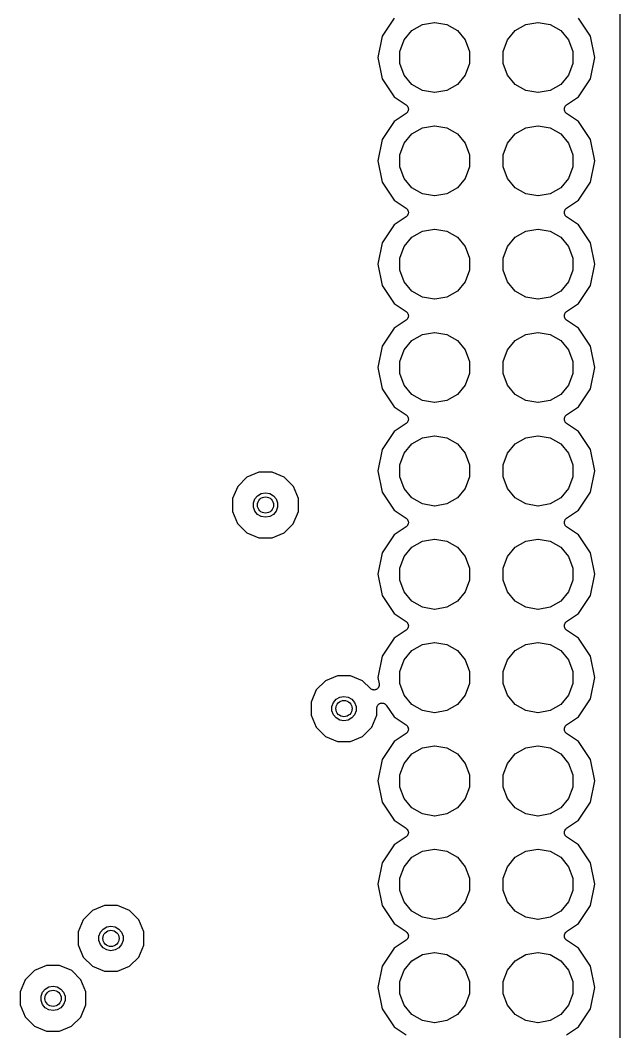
# Model space of a CAD drawing. Extents: x 10 to 287, y -200 to -10.
# Drawn here: x 164.76 to 179.5, y -86.56 to -61.69 of the extents above; entities that cross this region are included whole.
import ezdxf

# ---------------------------------------------------------------- set-up
doc = ezdxf.new("R2010")
doc.units = 0
doc.header["$MEASUREMENT"] = 0
doc.layers.add('BLACK', color=7, linetype='CONTINUOUS')

msp = doc.modelspace()

# ---------------------------------------------------------------- linework, layer by layer
at = {"layer": 'Black'}
for p, q in [((179.501, -47.667), (179.501, -107.903)), ((173.953, -61.6419), (173.656, -62.0861)), ((178.784, -62.0861), (178.487, -61.6419)), ((174.392, -61.9484), (174.651, -61.7985)), ((174.651, -61.7985), (174.947, -61.7464)), ((174.947, -61.7464), (174.953, -61.7464)), ((174.953, -61.7464), (175.249, -61.7985)), ((175.249, -61.7985), (175.508, -61.9484)), ((176.932, -61.9484), (177.191, -61.7985)), ((177.191, -61.7985), (177.487, -61.7464)), ((177.487, -61.7464), (177.493, -61.7464)), ((177.493, -61.7464), (177.789, -61.7985)), ((177.789, -61.7985), (178.048, -61.9484)), ((173.656, -62.0861), (173.552, -62.61)), ((174.199, -62.1782), (174.392, -61.9484)), ((175.508, -61.9484), (175.701, -62.1782)), ((176.739, -62.1782), (176.932, -61.9484)), ((178.048, -61.9484), (178.241, -62.1782)), ((178.888, -62.61), (178.784, -62.0861)), ((174.096, -62.46), (174.199, -62.1782)), ((175.701, -62.1782), (175.804, -62.46)), ((176.636, -62.46), (176.739, -62.1782)), ((178.241, -62.1782), (178.344, -62.46)), ((173.552, -62.61), (173.656, -63.1339)), ((174.096, -62.76), (174.096, -62.46)), ((175.804, -62.46), (175.804, -62.76)), ((176.636, -62.76), (176.636, -62.46)), ((178.344, -62.46), (178.344, -62.76)), ((178.784, -63.1339), (178.888, -62.61)), ((174.199, -63.0418), (174.096, -62.76)), ((175.804, -62.76), (175.701, -63.0418)), ((176.739, -63.0418), (176.636, -62.76)), ((178.344, -62.76), (178.241, -63.0418)), ((173.656, -63.1339), (173.953, -63.5781)), ((174.392, -63.2716), (174.199, -63.0418)), ((175.701, -63.0418), (175.508, -63.2716)), ((176.932, -63.2716), (176.739, -63.0418)), ((178.241, -63.0418), (178.048, -63.2716)), ((178.487, -63.5781), (178.784, -63.1339)), ((174.651, -63.4215), (174.392, -63.2716)), ((175.508, -63.2716), (175.249, -63.4215)), ((177.191, -63.4215), (176.932, -63.2716)), ((178.048, -63.2716), (177.789, -63.4215)), ((173.953, -63.5781), (174.246, -63.7744)), ((174.947, -63.4736), (174.651, -63.4215)), ((174.953, -63.4736), (174.947, -63.4736)), ((175.249, -63.4215), (174.953, -63.4736)), ((177.487, -63.4736), (177.191, -63.4215)), ((177.493, -63.4736), (177.487, -63.4736)), ((177.789, -63.4215), (177.493, -63.4736)), ((178.194, -63.7744), (178.487, -63.5781)), ((174.246, -63.7744), (174.256, -63.784)), ((174.256, -63.784), (174.267, -63.7922)), ((174.267, -63.7922), (174.272, -63.7991)), ((174.272, -63.7991), (174.278, -63.8049)), ((174.278, -63.8049), (174.284, -63.8173)), ((174.284, -63.8173), (174.292, -63.8289)), ((174.292, -63.8289), (174.294, -63.837)), ((174.294, -63.837), (174.298, -63.8445)), ((174.298, -63.8445), (174.299, -63.8582)), ((174.299, -63.8582), (174.302, -63.8717)), ((174.302, -63.8883), (174.299, -63.9018)), ((174.302, -63.8717), (174.302, -63.88)), ((174.302, -63.88), (174.302, -63.8883)), ((178.138, -63.8717), (178.141, -63.8582)), ((178.138, -63.88), (178.138, -63.8717)), ((178.138, -63.8883), (178.138, -63.88)), ((178.141, -63.9018), (178.138, -63.8883)), ((178.141, -63.8582), (178.142, -63.8445)), ((178.142, -63.8445), (178.146, -63.837)), ((178.146, -63.837), (178.148, -63.8289)), ((178.148, -63.8289), (178.156, -63.8173)), ((178.156, -63.8173), (178.162, -63.8049)), ((178.162, -63.8049), (178.168, -63.7991)), ((178.168, -63.7991), (178.173, -63.7922)), ((178.173, -63.7922), (178.184, -63.784)), ((178.184, -63.784), (178.194, -63.7744)), ((174.246, -63.9856), (173.953, -64.1819)), ((174.256, -63.976), (174.246, -63.9856)), ((174.267, -63.9678), (174.256, -63.976)), ((174.272, -63.9609), (174.267, -63.9678)), ((174.278, -63.9551), (174.272, -63.9609)), ((174.284, -63.9427), (174.278, -63.9551)), ((174.292, -63.9311), (174.284, -63.9427)), ((174.294, -63.923), (174.292, -63.9311)), ((174.298, -63.9155), (174.294, -63.923)), ((174.299, -63.9018), (174.298, -63.9155)), ((178.142, -63.9155), (178.141, -63.9018)), ((178.146, -63.923), (178.142, -63.9155)), ((178.148, -63.9311), (178.146, -63.923)), ((178.156, -63.9427), (178.148, -63.9311)), ((178.162, -63.9551), (178.156, -63.9427)), ((178.168, -63.9609), (178.162, -63.9551)), ((178.173, -63.9678), (178.168, -63.9609)), ((178.184, -63.976), (178.173, -63.9678)), ((178.194, -63.9856), (178.184, -63.976)), ((178.487, -64.1819), (178.194, -63.9856)), ((173.953, -64.1819), (173.656, -64.6261)), ((174.392, -64.4884), (174.651, -64.3385)), ((174.651, -64.3385), (174.947, -64.2864)), ((174.947, -64.2864), (174.953, -64.2864)), ((174.953, -64.2864), (175.249, -64.3385)), ((175.249, -64.3385), (175.508, -64.4884)), ((176.932, -64.4884), (177.191, -64.3385)), ((177.191, -64.3385), (177.487, -64.2864)), ((177.487, -64.2864), (177.493, -64.2864)), ((177.493, -64.2864), (177.789, -64.3385)), ((177.789, -64.3385), (178.048, -64.4884)), ((178.784, -64.6261), (178.487, -64.1819)), ((173.656, -64.6261), (173.552, -65.15)), ((174.199, -64.7182), (174.392, -64.4884)), ((175.508, -64.4884), (175.701, -64.7182)), ((176.739, -64.7182), (176.932, -64.4884)), ((178.048, -64.4884), (178.241, -64.7182)), ((178.888, -65.15), (178.784, -64.6261)), ((174.096, -65), (174.199, -64.7182)), ((175.701, -64.7182), (175.804, -65)), ((176.636, -65), (176.739, -64.7182)), ((178.241, -64.7182), (178.344, -65)), ((174.096, -65.3), (174.096, -65)), ((175.804, -65), (175.804, -65.3)), ((176.636, -65.3), (176.636, -65)), ((178.344, -65), (178.344, -65.3)), ((173.552, -65.15), (173.656, -65.6739)), ((174.199, -65.5818), (174.096, -65.3)), ((175.804, -65.3), (175.701, -65.5818)), ((176.739, -65.5818), (176.636, -65.3)), ((178.344, -65.3), (178.241, -65.5818)), ((178.784, -65.6739), (178.888, -65.15)), ((174.392, -65.8116), (174.199, -65.5818)), ((175.701, -65.5818), (175.508, -65.8116)), ((176.932, -65.8116), (176.739, -65.5818)), ((178.241, -65.5818), (178.048, -65.8116)), ((173.656, -65.6739), (173.953, -66.1181)), ((174.651, -65.9615), (174.392, -65.8116)), ((175.508, -65.8116), (175.249, -65.9615)), ((177.191, -65.9615), (176.932, -65.8116)), ((178.048, -65.8116), (177.789, -65.9615)), ((178.487, -66.1181), (178.784, -65.6739)), ((173.953, -66.1181), (174.246, -66.3144)), ((174.947, -66.0136), (174.651, -65.9615)), ((174.953, -66.0136), (174.947, -66.0136)), ((175.249, -65.9615), (174.953, -66.0136)), ((177.487, -66.0136), (177.191, -65.9615)), ((177.493, -66.0136), (177.487, -66.0136)), ((177.789, -65.9615), (177.493, -66.0136)), ((178.194, -66.3144), (178.487, -66.1181)), ((174.246, -66.3144), (174.256, -66.324)), ((174.256, -66.324), (174.267, -66.3322)), ((174.267, -66.3322), (174.272, -66.3391)), ((174.272, -66.3391), (174.278, -66.3449)), ((174.278, -66.3449), (174.284, -66.3573)), ((174.284, -66.3573), (174.292, -66.3689)), ((174.292, -66.3689), (174.294, -66.377)), ((174.294, -66.377), (174.298, -66.3845)), ((178.142, -66.3845), (178.146, -66.377)), ((178.146, -66.377), (178.148, -66.3689)), ((178.148, -66.3689), (178.156, -66.3573)), ((178.156, -66.3573), (178.162, -66.3449)), ((178.162, -66.3449), (178.168, -66.3391)), ((178.168, -66.3391), (178.173, -66.3322)), ((178.173, -66.3322), (178.184, -66.324)), ((178.184, -66.324), (178.194, -66.3144)), ((174.246, -66.5256), (173.953, -66.7219)), ((174.256, -66.516), (174.246, -66.5256)), ((174.267, -66.5078), (174.256, -66.516)), ((174.272, -66.5009), (174.267, -66.5078)), ((174.278, -66.4951), (174.272, -66.5009)), ((174.284, -66.4827), (174.278, -66.4951)), ((174.292, -66.4711), (174.284, -66.4827)), ((174.294, -66.463), (174.292, -66.4711)), ((174.298, -66.4555), (174.294, -66.463)), ((174.298, -66.3845), (174.299, -66.3982)), ((174.299, -66.4418), (174.298, -66.4555)), ((174.299, -66.3982), (174.302, -66.4117)), ((174.302, -66.4283), (174.299, -66.4418)), ((174.302, -66.4117), (174.302, -66.42)), ((174.302, -66.42), (174.302, -66.4283)), ((178.138, -66.4117), (178.141, -66.3982)), ((178.138, -66.42), (178.138, -66.4117)), ((178.138, -66.4283), (178.138, -66.42)), ((178.141, -66.4418), (178.138, -66.4283)), ((178.141, -66.3982), (178.142, -66.3845)), ((178.142, -66.4555), (178.141, -66.4418)), ((178.146, -66.463), (178.142, -66.4555)), ((178.148, -66.4711), (178.146, -66.463)), ((178.156, -66.4827), (178.148, -66.4711)), ((178.162, -66.4951), (178.156, -66.4827)), ((178.168, -66.5009), (178.162, -66.4951)), ((178.173, -66.5078), (178.168, -66.5009)), ((178.184, -66.516), (178.173, -66.5078)), ((178.194, -66.5256), (178.184, -66.516)), ((178.487, -66.7219), (178.194, -66.5256)), ((173.953, -66.7219), (173.656, -67.1661)), ((174.651, -66.8785), (174.947, -66.8264)), ((174.947, -66.8264), (174.953, -66.8264)), ((174.953, -66.8264), (175.249, -66.8785)), ((177.191, -66.8785), (177.487, -66.8264)), ((177.487, -66.8264), (177.493, -66.8264)), ((177.493, -66.8264), (177.789, -66.8785)), ((178.784, -67.1661), (178.487, -66.7219)), ((174.199, -67.2582), (174.392, -67.0284)), ((174.392, -67.0284), (174.651, -66.8785)), ((175.249, -66.8785), (175.508, -67.0284)), ((175.508, -67.0284), (175.701, -67.2582)), ((176.739, -67.2582), (176.932, -67.0284)), ((176.932, -67.0284), (177.191, -66.8785)), ((177.789, -66.8785), (178.048, -67.0284)), ((178.048, -67.0284), (178.241, -67.2582)), ((173.656, -67.1661), (173.552, -67.69)), ((174.096, -67.54), (174.199, -67.2582)), ((175.701, -67.2582), (175.804, -67.54)), ((176.636, -67.54), (176.739, -67.2582)), ((178.241, -67.2582), (178.344, -67.54)), ((178.888, -67.69), (178.784, -67.1661)), ((174.096, -67.84), (174.096, -67.54)), ((175.804, -67.54), (175.804, -67.84)), ((176.636, -67.84), (176.636, -67.54)), ((178.344, -67.54), (178.344, -67.84)), ((173.552, -67.69), (173.656, -68.2139)), ((174.199, -68.1218), (174.096, -67.84)), ((175.804, -67.84), (175.701, -68.1218)), ((176.739, -68.1218), (176.636, -67.84)), ((178.344, -67.84), (178.241, -68.1218)), ((178.784, -68.2139), (178.888, -67.69)), ((173.656, -68.2139), (173.953, -68.6581)), ((174.392, -68.3516), (174.199, -68.1218)), ((174.651, -68.5015), (174.392, -68.3516)), ((175.508, -68.3516), (175.249, -68.5015)), ((175.701, -68.1218), (175.508, -68.3516)), ((176.932, -68.3516), (176.739, -68.1218)), ((177.191, -68.5015), (176.932, -68.3516)), ((178.048, -68.3516), (177.789, -68.5015)), ((178.241, -68.1218), (178.048, -68.3516)), ((178.487, -68.6581), (178.784, -68.2139)), ((174.947, -68.5536), (174.651, -68.5015)), ((174.953, -68.5536), (174.947, -68.5536)), ((175.249, -68.5015), (174.953, -68.5536)), ((177.487, -68.5536), (177.191, -68.5015)), ((177.493, -68.5536), (177.487, -68.5536)), ((177.789, -68.5015), (177.493, -68.5536)), ((173.953, -68.6581), (174.246, -68.8544)), ((174.246, -68.8544), (174.256, -68.864)), ((174.256, -68.864), (174.267, -68.8722)), ((178.173, -68.8722), (178.184, -68.864)), ((178.184, -68.864), (178.194, -68.8544)), ((178.194, -68.8544), (178.487, -68.6581)), ((174.246, -69.0656), (173.953, -69.2619)), ((174.256, -69.056), (174.246, -69.0656)), ((174.267, -69.0478), (174.256, -69.056)), ((174.267, -68.8722), (174.272, -68.8791)), ((174.272, -69.0409), (174.267, -69.0478)), ((174.272, -68.8791), (174.278, -68.8849)), ((174.278, -69.0351), (174.272, -69.0409)), ((174.278, -68.8849), (174.284, -68.8973)), ((174.284, -69.0227), (174.278, -69.0351)), ((174.284, -68.8973), (174.292, -68.9089)), ((174.292, -69.0111), (174.284, -69.0227)), ((174.292, -68.9089), (174.294, -68.917)), ((174.294, -69.003), (174.292, -69.0111)), ((174.294, -68.917), (174.298, -68.9245)), ((174.298, -68.9955), (174.294, -69.003)), ((174.298, -68.9245), (174.299, -68.9382)), ((174.299, -68.9818), (174.298, -68.9955)), ((174.299, -68.9382), (174.302, -68.9517)), ((174.302, -68.9683), (174.299, -68.9818)), ((174.302, -68.9517), (174.302, -68.96)), ((174.302, -68.96), (174.302, -68.9683)), ((178.138, -68.9517), (178.141, -68.9382)), ((178.138, -68.96), (178.138, -68.9517)), ((178.138, -68.9683), (178.138, -68.96)), ((178.141, -68.9818), (178.138, -68.9683)), ((178.141, -68.9382), (178.142, -68.9245)), ((178.142, -68.9955), (178.141, -68.9818)), ((178.142, -68.9245), (178.146, -68.917)), ((178.146, -69.003), (178.142, -68.9955)), ((178.146, -68.917), (178.148, -68.9089)), ((178.148, -69.0111), (178.146, -69.003)), ((178.148, -68.9089), (178.156, -68.8973)), ((178.156, -69.0227), (178.148, -69.0111)), ((178.156, -68.8973), (178.162, -68.8849)), ((178.162, -69.0351), (178.156, -69.0227)), ((178.162, -68.8849), (178.168, -68.8791)), ((178.168, -69.0409), (178.162, -69.0351)), ((178.168, -68.8791), (178.173, -68.8722)), ((178.173, -69.0478), (178.168, -69.0409)), ((178.184, -69.056), (178.173, -69.0478)), ((178.194, -69.0656), (178.184, -69.056)), ((178.487, -69.2619), (178.194, -69.0656)), ((173.953, -69.2619), (173.656, -69.7061)), ((178.784, -69.7061), (178.487, -69.2619)), ((174.199, -69.7982), (174.392, -69.5684)), ((174.392, -69.5684), (174.651, -69.4185)), ((174.651, -69.4185), (174.947, -69.3664)), ((174.947, -69.3664), (174.953, -69.3664)), ((174.953, -69.3664), (175.249, -69.4185)), ((175.249, -69.4185), (175.508, -69.5684)), ((175.508, -69.5684), (175.701, -69.7982)), ((176.739, -69.7982), (176.932, -69.5684)), ((176.932, -69.5684), (177.191, -69.4185)), ((177.191, -69.4185), (177.487, -69.3664)), ((177.487, -69.3664), (177.493, -69.3664)), ((177.493, -69.3664), (177.789, -69.4185)), ((177.789, -69.4185), (178.048, -69.5684)), ((178.048, -69.5684), (178.241, -69.7982)), ((173.656, -69.7061), (173.552, -70.23)), ((174.096, -70.08), (174.199, -69.7982)), ((175.701, -69.7982), (175.804, -70.08)), ((176.636, -70.08), (176.739, -69.7982)), ((178.241, -69.7982), (178.344, -70.08)), ((178.888, -70.23), (178.784, -69.7061)), ((174.096, -70.38), (174.096, -70.08)), ((175.804, -70.08), (175.804, -70.38)), ((176.636, -70.38), (176.636, -70.08)), ((178.344, -70.08), (178.344, -70.38)), ((173.552, -70.23), (173.656, -70.7539)), ((178.784, -70.7539), (178.888, -70.23)), ((174.199, -70.6618), (174.096, -70.38)), ((175.804, -70.38), (175.701, -70.6618)), ((176.739, -70.6618), (176.636, -70.38)), ((178.344, -70.38), (178.241, -70.6618)), ((173.656, -70.7539), (173.953, -71.1981)), ((174.392, -70.8916), (174.199, -70.6618)), ((175.701, -70.6618), (175.508, -70.8916)), ((176.932, -70.8916), (176.739, -70.6618)), ((178.241, -70.6618), (178.048, -70.8916)), ((178.487, -71.1981), (178.784, -70.7539)), ((174.651, -71.0415), (174.392, -70.8916)), ((174.947, -71.0936), (174.651, -71.0415)), ((174.953, -71.0936), (174.947, -71.0936)), ((175.249, -71.0415), (174.953, -71.0936)), ((175.508, -70.8916), (175.249, -71.0415)), ((177.191, -71.0415), (176.932, -70.8916)), ((177.487, -71.0936), (177.191, -71.0415)), ((177.493, -71.0936), (177.487, -71.0936)), ((177.789, -71.0415), (177.493, -71.0936)), ((178.048, -70.8916), (177.789, -71.0415)), ((173.953, -71.1981), (174.246, -71.3944)), ((178.194, -71.3944), (178.487, -71.1981)), ((174.246, -71.3944), (174.256, -71.404)), ((174.256, -71.596), (174.246, -71.6056)), ((174.256, -71.404), (174.267, -71.4122)), ((174.267, -71.5878), (174.256, -71.596)), ((174.267, -71.4122), (174.272, -71.4191)), ((174.272, -71.5809), (174.267, -71.5878)), ((174.272, -71.4191), (174.278, -71.4249)), ((174.278, -71.5751), (174.272, -71.5809)), ((174.278, -71.4249), (174.284, -71.4373)), ((174.284, -71.5627), (174.278, -71.5751)), ((174.284, -71.4373), (174.292, -71.4489)), ((174.292, -71.5511), (174.284, -71.5627)), ((174.292, -71.4489), (174.294, -71.457)), ((174.294, -71.543), (174.292, -71.5511)), ((174.294, -71.457), (174.298, -71.4645)), ((174.298, -71.5355), (174.294, -71.543)), ((174.298, -71.4645), (174.299, -71.4782)), ((174.299, -71.5218), (174.298, -71.5355)), ((174.299, -71.4782), (174.302, -71.4917)), ((174.302, -71.5083), (174.299, -71.5218)), ((174.302, -71.4917), (174.302, -71.5)), ((174.302, -71.5), (174.302, -71.5083)), ((178.138, -71.4917), (178.141, -71.4782)), ((178.138, -71.5), (178.138, -71.4917)), ((178.138, -71.5083), (178.138, -71.5)), ((178.141, -71.5218), (178.138, -71.5083)), ((178.141, -71.4782), (178.142, -71.4645)), ((178.142, -71.5355), (178.141, -71.5218)), ((178.142, -71.4645), (178.146, -71.457)), ((178.146, -71.543), (178.142, -71.5355)), ((178.146, -71.457), (178.148, -71.4489)), ((178.148, -71.5511), (178.146, -71.543)), ((178.148, -71.4489), (178.156, -71.4373)), ((178.156, -71.5627), (178.148, -71.5511)), ((178.156, -71.4373), (178.162, -71.4249)), ((178.162, -71.5751), (178.156, -71.5627)), ((178.162, -71.4249), (178.168, -71.4191)), ((178.168, -71.5809), (178.162, -71.5751)), ((178.168, -71.4191), (178.173, -71.4122)), ((178.173, -71.5878), (178.168, -71.5809)), ((178.173, -71.4122), (178.184, -71.404)), ((178.184, -71.596), (178.173, -71.5878)), ((178.184, -71.404), (178.194, -71.3944)), ((178.194, -71.6056), (178.184, -71.596)), ((173.953, -71.8019), (173.656, -72.2461)), ((174.246, -71.6056), (173.953, -71.8019)), ((178.487, -71.8019), (178.194, -71.6056)), ((178.784, -72.2461), (178.487, -71.8019)), ((174.392, -72.1084), (174.651, -71.9585)), ((174.651, -71.9585), (174.947, -71.9064)), ((174.947, -71.9064), (174.953, -71.9064)), ((174.953, -71.9064), (175.249, -71.9585)), ((175.249, -71.9585), (175.508, -72.1084)), ((176.932, -72.1084), (177.191, -71.9585)), ((177.191, -71.9585), (177.487, -71.9064)), ((177.487, -71.9064), (177.493, -71.9064)), ((177.493, -71.9064), (177.789, -71.9585)), ((177.789, -71.9585), (178.048, -72.1084)), ((173.656, -72.2461), (173.552, -72.77)), ((174.096, -72.62), (174.199, -72.3382)), ((174.199, -72.3382), (174.392, -72.1084)), ((175.508, -72.1084), (175.701, -72.3382)), ((175.701, -72.3382), (175.804, -72.62)), ((176.636, -72.62), (176.739, -72.3382)), ((176.739, -72.3382), (176.932, -72.1084)), ((178.048, -72.1084), (178.241, -72.3382)), ((178.241, -72.3382), (178.344, -72.62)), ((178.888, -72.77), (178.784, -72.2461)), ((170.63, -72.8021), (170.333, -72.9248)), ((170.951, -72.8024), (170.63, -72.8021)), ((171.248, -72.9256), (170.951, -72.8024)), ((173.552, -72.77), (173.656, -73.2939)), ((174.096, -72.92), (174.096, -72.62)), ((175.804, -72.62), (175.804, -72.92)), ((176.636, -72.92), (176.636, -72.62)), ((178.344, -72.62), (178.344, -72.92)), ((178.784, -73.2939), (178.888, -72.77)), ((170.333, -72.9248), (170.106, -73.1519)), ((171.475, -73.1531), (171.248, -72.9256)), ((174.199, -73.2018), (174.096, -72.92)), ((175.804, -72.92), (175.701, -73.2018)), ((176.739, -73.2018), (176.636, -72.92)), ((178.344, -72.92), (178.241, -73.2018)), ((170.106, -73.1519), (169.982, -73.4486)), ((170.597, -73.3795), (170.687, -73.3273)), ((170.687, -73.3273), (170.79, -73.3091)), ((170.79, -73.3091), (170.893, -73.3273)), ((170.893, -73.3273), (170.983, -73.3795)), ((171.598, -73.45), (171.475, -73.1531)), ((173.656, -73.2939), (173.953, -73.7381)), ((174.392, -73.4316), (174.199, -73.2018)), ((175.701, -73.2018), (175.508, -73.4316)), ((176.932, -73.4316), (176.739, -73.2018)), ((178.241, -73.2018), (178.048, -73.4316)), ((178.487, -73.7381), (178.784, -73.2939)), ((169.982, -73.4486), (169.982, -73.77)), ((170.494, -73.5578), (170.529, -73.4596)), ((170.494, -73.6622), (170.494, -73.5578)), ((170.529, -73.4596), (170.597, -73.3795)), ((170.983, -73.3795), (171.051, -73.4596)), ((171.051, -73.4596), (171.086, -73.5578)), ((171.086, -73.5578), (171.086, -73.6622)), ((171.598, -73.7714), (171.598, -73.45)), ((174.651, -73.5815), (174.392, -73.4316)), ((174.947, -73.6336), (174.651, -73.5815)), ((175.249, -73.5815), (174.953, -73.6336)), ((175.508, -73.4316), (175.249, -73.5815)), ((177.191, -73.5815), (176.932, -73.4316)), ((177.487, -73.6336), (177.191, -73.5815)), ((177.789, -73.5815), (177.493, -73.6336)), ((178.048, -73.4316), (177.789, -73.5815)), ((169.982, -73.77), (170.105, -74.0669)), ((170.529, -73.7604), (170.494, -73.6622)), ((170.597, -73.8405), (170.529, -73.7604)), ((171.051, -73.7604), (170.983, -73.8405)), ((171.086, -73.6622), (171.051, -73.7604)), ((171.474, -74.0681), (171.598, -73.7714)), ((173.953, -73.7381), (174.246, -73.9344)), ((174.953, -73.6336), (174.947, -73.6336)), ((177.493, -73.6336), (177.487, -73.6336)), ((178.194, -73.9344), (178.487, -73.7381)), ((170.105, -74.0669), (170.332, -74.2944)), ((170.687, -73.8927), (170.597, -73.8405)), ((170.79, -73.9109), (170.687, -73.8927)), ((170.893, -73.8927), (170.79, -73.9109)), ((170.983, -73.8405), (170.893, -73.8927)), ((171.247, -74.2952), (171.474, -74.0681)), ((174.246, -73.9344), (174.256, -73.944)), ((174.256, -73.944), (174.267, -73.9522)), ((174.267, -73.9522), (174.272, -73.9591)), ((174.272, -73.9591), (174.278, -73.9649)), ((174.278, -73.9649), (174.284, -73.9773)), ((174.284, -73.9773), (174.292, -73.9889)), ((174.292, -73.9889), (174.294, -73.997)), ((174.294, -74.083), (174.292, -74.0911)), ((174.294, -73.997), (174.298, -74.0045)), ((174.298, -74.0755), (174.294, -74.083)), ((174.298, -74.0045), (174.299, -74.0182)), ((174.299, -74.0618), (174.298, -74.0755)), ((174.299, -74.0182), (174.302, -74.0317)), ((174.302, -74.0483), (174.299, -74.0618)), ((174.302, -74.0317), (174.302, -74.04)), ((174.302, -74.04), (174.302, -74.0483)), ((178.138, -74.0317), (178.141, -74.0182)), ((178.138, -74.04), (178.138, -74.0317)), ((178.138, -74.0483), (178.138, -74.04)), ((178.141, -74.0618), (178.138, -74.0483)), ((178.141, -74.0182), (178.142, -74.0045)), ((178.142, -74.0755), (178.141, -74.0618)), ((178.142, -74.0045), (178.146, -73.997)), ((178.146, -74.083), (178.142, -74.0755)), ((178.146, -73.997), (178.148, -73.9889)), ((178.148, -74.0911), (178.146, -74.083)), ((178.148, -73.9889), (178.156, -73.9773)), ((178.156, -73.9773), (178.162, -73.9649)), ((178.162, -73.9649), (178.168, -73.9591)), ((178.168, -73.9591), (178.173, -73.9522)), ((178.173, -73.9522), (178.184, -73.944)), ((178.184, -73.944), (178.194, -73.9344)), ((170.332, -74.2944), (170.629, -74.4176)), ((170.95, -74.4179), (171.247, -74.2952)), ((174.246, -74.1456), (173.953, -74.3419)), ((174.256, -74.136), (174.246, -74.1456)), ((174.267, -74.1278), (174.256, -74.136)), ((174.272, -74.1209), (174.267, -74.1278)), ((174.278, -74.1151), (174.272, -74.1209)), ((174.284, -74.1027), (174.278, -74.1151)), ((174.292, -74.0911), (174.284, -74.1027)), ((178.156, -74.1027), (178.148, -74.0911)), ((178.162, -74.1151), (178.156, -74.1027)), ((178.168, -74.1209), (178.162, -74.1151)), ((178.173, -74.1278), (178.168, -74.1209)), ((178.184, -74.136), (178.173, -74.1278)), ((178.194, -74.1456), (178.184, -74.136)), ((178.487, -74.3419), (178.194, -74.1456)), ((170.629, -74.4176), (170.95, -74.4179)), ((173.953, -74.3419), (173.656, -74.7861)), ((174.392, -74.6484), (174.651, -74.4985)), ((174.651, -74.4985), (174.947, -74.4464)), ((174.947, -74.4464), (174.953, -74.4464)), ((174.953, -74.4464), (175.249, -74.4985)), ((175.249, -74.4985), (175.508, -74.6484)), ((176.932, -74.6484), (177.191, -74.4985)), ((177.191, -74.4985), (177.487, -74.4464)), ((177.487, -74.4464), (177.493, -74.4464)), ((177.493, -74.4464), (177.789, -74.4985)), ((177.789, -74.4985), (178.048, -74.6484)), ((178.784, -74.7861), (178.487, -74.3419)), ((173.656, -74.7861), (173.552, -75.31)), ((174.199, -74.8782), (174.392, -74.6484)), ((175.508, -74.6484), (175.701, -74.8782)), ((176.739, -74.8782), (176.932, -74.6484)), ((178.048, -74.6484), (178.241, -74.8782)), ((178.888, -75.31), (178.784, -74.7861)), ((174.096, -75.16), (174.199, -74.8782)), ((175.701, -74.8782), (175.804, -75.16)), ((176.636, -75.16), (176.739, -74.8782)), ((178.241, -74.8782), (178.344, -75.16)), ((173.552, -75.31), (173.656, -75.8339)), ((174.096, -75.46), (174.096, -75.16)), ((175.804, -75.16), (175.804, -75.46)), ((176.636, -75.46), (176.636, -75.16)), ((178.344, -75.16), (178.344, -75.46)), ((178.784, -75.8339), (178.888, -75.31)), ((174.199, -75.7418), (174.096, -75.46)), ((175.804, -75.46), (175.701, -75.7418)), ((176.739, -75.7418), (176.636, -75.46)), ((178.344, -75.46), (178.241, -75.7418)), ((174.392, -75.9716), (174.199, -75.7418)), ((175.701, -75.7418), (175.508, -75.9716)), ((176.932, -75.9716), (176.739, -75.7418)), ((178.241, -75.7418), (178.048, -75.9716)), ((173.656, -75.8339), (173.953, -76.2781)), ((174.651, -76.1215), (174.392, -75.9716)), ((175.508, -75.9716), (175.249, -76.1215)), ((177.191, -76.1215), (176.932, -75.9716)), ((178.048, -75.9716), (177.789, -76.1215)), ((178.487, -76.2781), (178.784, -75.8339)), ((173.953, -76.2781), (174.246, -76.4744)), ((174.947, -76.1736), (174.651, -76.1215)), ((174.953, -76.1736), (174.947, -76.1736)), ((175.249, -76.1215), (174.953, -76.1736)), ((177.487, -76.1736), (177.191, -76.1215)), ((177.493, -76.1736), (177.487, -76.1736)), ((177.789, -76.1215), (177.493, -76.1736)), ((178.194, -76.4744), (178.487, -76.2781)), ((174.246, -76.4744), (174.256, -76.484)), ((174.256, -76.484), (174.267, -76.4922)), ((174.267, -76.4922), (174.272, -76.4991)), ((174.272, -76.4991), (174.278, -76.5049)), ((174.278, -76.5049), (174.284, -76.5173)), ((174.284, -76.5173), (174.292, -76.5289)), ((174.292, -76.5289), (174.294, -76.537)), ((174.294, -76.537), (174.298, -76.5445)), ((174.298, -76.5445), (174.299, -76.5582)), ((174.299, -76.5582), (174.302, -76.5717)), ((174.302, -76.5717), (174.302, -76.58)), ((178.138, -76.5717), (178.141, -76.5582)), ((178.138, -76.58), (178.138, -76.5717)), ((178.141, -76.5582), (178.142, -76.5445)), ((178.142, -76.5445), (178.146, -76.537)), ((178.146, -76.537), (178.148, -76.5289)), ((178.148, -76.5289), (178.156, -76.5173)), ((178.156, -76.5173), (178.162, -76.5049)), ((178.162, -76.5049), (178.168, -76.4991)), ((178.168, -76.4991), (178.173, -76.4922)), ((178.173, -76.4922), (178.184, -76.484)), ((178.184, -76.484), (178.194, -76.4744)), ((174.246, -76.6856), (173.953, -76.8819)), ((174.256, -76.676), (174.246, -76.6856)), ((174.267, -76.6678), (174.256, -76.676)), ((174.272, -76.6609), (174.267, -76.6678)), ((174.278, -76.6551), (174.272, -76.6609)), ((174.284, -76.6427), (174.278, -76.6551)), ((174.292, -76.6311), (174.284, -76.6427)), ((174.294, -76.623), (174.292, -76.6311)), ((174.298, -76.6155), (174.294, -76.623)), ((174.299, -76.6018), (174.298, -76.6155)), ((174.302, -76.5883), (174.299, -76.6018)), ((174.302, -76.58), (174.302, -76.5883)), ((178.138, -76.5883), (178.138, -76.58)), ((178.141, -76.6018), (178.138, -76.5883)), ((178.142, -76.6155), (178.141, -76.6018)), ((178.146, -76.623), (178.142, -76.6155)), ((178.148, -76.6311), (178.146, -76.623)), ((178.156, -76.6427), (178.148, -76.6311)), ((178.162, -76.6551), (178.156, -76.6427)), ((178.168, -76.6609), (178.162, -76.6551)), ((178.173, -76.6678), (178.168, -76.6609)), ((178.184, -76.676), (178.173, -76.6678)), ((178.194, -76.6856), (178.184, -76.676)), ((178.487, -76.8819), (178.194, -76.6856)), ((173.953, -76.8819), (173.656, -77.3261)), ((174.392, -77.1884), (174.651, -77.0385)), ((174.651, -77.0385), (174.947, -76.9864)), ((174.947, -76.9864), (174.953, -76.9864)), ((174.953, -76.9864), (175.249, -77.0385)), ((175.249, -77.0385), (175.508, -77.1884)), ((176.932, -77.1884), (177.191, -77.0385)), ((177.191, -77.0385), (177.487, -76.9864)), ((177.487, -76.9864), (177.493, -76.9864)), ((177.493, -76.9864), (177.789, -77.0385)), ((177.789, -77.0385), (178.048, -77.1884)), ((178.784, -77.3261), (178.487, -76.8819)), ((174.199, -77.4182), (174.392, -77.1884)), ((175.508, -77.1884), (175.701, -77.4182)), ((176.739, -77.4182), (176.932, -77.1884)), ((178.048, -77.1884), (178.241, -77.4182)), ((173.656, -77.3261), (173.552, -77.85)), ((174.096, -77.7), (174.199, -77.4182)), ((175.701, -77.4182), (175.804, -77.7)), ((176.636, -77.7), (176.739, -77.4182)), ((178.241, -77.4182), (178.344, -77.7)), ((178.888, -77.85), (178.784, -77.3261)), ((172.56, -77.8051), (172.263, -77.9278)), ((172.881, -77.8054), (172.56, -77.8051)), ((173.178, -77.9286), (172.881, -77.8054)), ((174.096, -78), (174.096, -77.7)), ((175.804, -77.7), (175.804, -78)), ((176.636, -78), (176.636, -77.7)), ((178.344, -77.7), (178.344, -78)), ((172.263, -77.9278), (172.036, -78.1549)), ((173.368, -78.1186), (173.178, -77.9286)), ((173.552, -77.85), (173.582, -78.0041)), ((173.58, -78.0618), (173.574, -78.0756)), ((173.581, -78.0548), (173.58, -78.0618)), ((173.583, -78.0482), (173.581, -78.0548)), ((173.582, -78.0041), (173.582, -78.0111)), ((173.582, -78.0111), (173.584, -78.0179)), ((173.584, -78.0179), (173.583, -78.033)), ((173.583, -78.033), (173.583, -78.0482)), ((174.199, -78.2818), (174.096, -78)), ((175.804, -78), (175.701, -78.2818)), ((176.739, -78.2818), (176.636, -78)), ((178.344, -78), (178.241, -78.2818)), ((178.784, -78.3739), (178.888, -77.85)), ((172.036, -78.1549), (171.912, -78.4516)), ((172.617, -78.3303), (172.72, -78.3121)), ((172.72, -78.3121), (172.823, -78.3303)), ((173.373, -78.1226), (173.368, -78.1186)), ((173.378, -78.1279), (173.373, -78.1226)), ((173.391, -78.1352), (173.378, -78.1279)), ((173.404, -78.1439), (173.391, -78.1352)), ((173.411, -78.1457), (173.404, -78.1439)), ((173.417, -78.1491), (173.411, -78.1457)), ((173.432, -78.1514), (173.417, -78.1491)), ((173.446, -78.1554), (173.432, -78.1514)), ((173.453, -78.1548), (173.446, -78.1554)), ((173.46, -78.1558), (173.453, -78.1548)), ((173.475, -78.1529), (173.46, -78.1558)), ((173.49, -78.1516), (173.475, -78.1529)), ((173.497, -78.1486), (173.49, -78.1516)), ((173.504, -78.1472), (173.497, -78.1486)), ((173.517, -78.1394), (173.504, -78.1472)), ((173.53, -78.133), (173.517, -78.1394)), ((173.535, -78.128), (173.53, -78.133)), ((173.541, -78.1243), (173.535, -78.128)), ((173.551, -78.1125), (173.541, -78.1243)), ((173.562, -78.1018), (173.551, -78.1125)), ((173.565, -78.0954), (173.562, -78.1018)), ((173.569, -78.0899), (173.565, -78.0954)), ((173.574, -78.0756), (173.569, -78.0899)), ((174.392, -78.5116), (174.199, -78.2818)), ((175.701, -78.2818), (175.508, -78.5116)), ((176.932, -78.5116), (176.739, -78.2818)), ((178.241, -78.2818), (178.048, -78.5116)), ((171.912, -78.4516), (171.912, -78.773)), ((172.424, -78.5608), (172.459, -78.4626)), ((172.424, -78.6652), (172.424, -78.5608)), ((172.459, -78.4626), (172.527, -78.3825)), ((172.527, -78.3825), (172.617, -78.3303)), ((172.823, -78.3303), (172.913, -78.3825)), ((172.913, -78.3825), (172.981, -78.4626)), ((172.981, -78.4626), (173.016, -78.5608)), ((173.016, -78.5608), (173.016, -78.6652)), ((173.533, -78.5725), (173.535, -78.5575)), ((173.535, -78.5575), (173.539, -78.5515)), ((173.539, -78.5515), (173.541, -78.5448)), ((173.541, -78.5448), (173.55, -78.5325)), ((173.55, -78.5325), (173.558, -78.5193)), ((173.558, -78.5193), (173.563, -78.5148)), ((173.563, -78.5148), (173.567, -78.5093)), ((173.567, -78.5093), (173.58, -78.5008)), ((173.58, -78.5008), (173.591, -78.491)), ((173.591, -78.491), (173.598, -78.4886)), ((173.598, -78.4886), (173.604, -78.4848)), ((173.604, -78.4848), (173.618, -78.4811)), ((173.618, -78.4811), (173.633, -78.4759)), ((173.633, -78.4759), (173.64, -78.4759)), ((173.64, -78.4759), (173.646, -78.4743)), ((173.646, -78.4743), (173.662, -78.4759)), ((173.662, -78.4759), (173.677, -78.476)), ((173.677, -78.476), (173.683, -78.4783)), ((173.683, -78.4783), (173.69, -78.4791)), ((173.69, -78.4791), (173.704, -78.4858)), ((173.704, -78.4858), (173.718, -78.4911)), ((173.718, -78.4911), (173.724, -78.4955)), ((173.724, -78.4955), (173.73, -78.4986)), ((173.73, -78.4986), (173.74, -78.5096)), ((173.74, -78.5096), (173.752, -78.5195)), ((173.752, -78.5195), (173.756, -78.5255)), ((173.756, -78.5255), (173.76, -78.5305)), ((173.76, -78.5305), (173.953, -78.8181)), ((174.651, -78.6615), (174.392, -78.5116)), ((175.508, -78.5116), (175.249, -78.6615)), ((177.191, -78.6615), (176.932, -78.5116)), ((178.048, -78.5116), (177.789, -78.6615)), ((178.487, -78.8181), (178.784, -78.3739)), ((171.912, -78.773), (172.035, -79.0699)), ((172.459, -78.7634), (172.424, -78.6652)), ((172.527, -78.8435), (172.459, -78.7634)), ((172.981, -78.7634), (172.913, -78.8435)), ((173.016, -78.6652), (172.981, -78.7634)), ((173.404, -79.0711), (173.528, -78.7744)), ((173.528, -78.5872), (173.533, -78.5725)), ((173.529, -78.5941), (173.528, -78.5872)), ((173.528, -78.6009), (173.529, -78.5941)), ((173.528, -78.7744), (173.528, -78.6009)), ((174.947, -78.7136), (174.651, -78.6615)), ((174.953, -78.7136), (174.947, -78.7136)), ((175.249, -78.6615), (174.953, -78.7136)), ((177.487, -78.7136), (177.191, -78.6615)), ((177.493, -78.7136), (177.487, -78.7136)), ((177.789, -78.6615), (177.493, -78.7136)), ((172.617, -78.8957), (172.527, -78.8435)), ((172.72, -78.9139), (172.617, -78.8957)), ((172.823, -78.8957), (172.72, -78.9139)), ((172.913, -78.8435), (172.823, -78.8957)), ((173.953, -78.8181), (174.246, -79.0144)), ((174.246, -79.0144), (174.256, -79.024)), ((174.256, -79.024), (174.267, -79.0322)), ((174.267, -79.0322), (174.272, -79.0391)), ((174.272, -79.0391), (174.278, -79.0449)), ((174.278, -79.0449), (174.284, -79.0573)), ((174.284, -79.0573), (174.292, -79.0689)), ((178.148, -79.0689), (178.156, -79.0573)), ((178.156, -79.0573), (178.162, -79.0449)), ((178.162, -79.0449), (178.168, -79.0391)), ((178.168, -79.0391), (178.173, -79.0322)), ((178.173, -79.0322), (178.184, -79.024)), ((178.184, -79.024), (178.194, -79.0144)), ((178.194, -79.0144), (178.487, -78.8181)), ((172.035, -79.0699), (172.262, -79.2974)), ((172.262, -79.2974), (172.559, -79.4206)), ((172.88, -79.4209), (173.177, -79.2982)), ((173.177, -79.2982), (173.404, -79.0711)), ((174.246, -79.2256), (173.953, -79.4219)), ((174.256, -79.216), (174.246, -79.2256)), ((174.267, -79.2078), (174.256, -79.216)), ((174.272, -79.2009), (174.267, -79.2078)), ((174.278, -79.1951), (174.272, -79.2009)), ((174.284, -79.1827), (174.278, -79.1951)), ((174.292, -79.1711), (174.284, -79.1827)), ((174.292, -79.0689), (174.294, -79.077)), ((174.294, -79.163), (174.292, -79.1711)), ((174.294, -79.077), (174.298, -79.0845)), ((174.298, -79.1555), (174.294, -79.163)), ((174.298, -79.0845), (174.299, -79.0982)), ((174.299, -79.1418), (174.298, -79.1555)), ((174.299, -79.0982), (174.302, -79.1117)), ((174.302, -79.1283), (174.299, -79.1418)), ((174.302, -79.1117), (174.302, -79.12)), ((174.302, -79.12), (174.302, -79.1283)), ((178.138, -79.1117), (178.141, -79.0982)), ((178.138, -79.12), (178.138, -79.1117)), ((178.138, -79.1283), (178.138, -79.12)), ((178.141, -79.1418), (178.138, -79.1283)), ((178.141, -79.0982), (178.142, -79.0845)), ((178.142, -79.1555), (178.141, -79.1418)), ((178.142, -79.0845), (178.146, -79.077)), ((178.146, -79.163), (178.142, -79.1555)), ((178.146, -79.077), (178.148, -79.0689)), ((178.148, -79.1711), (178.146, -79.163)), ((178.156, -79.1827), (178.148, -79.1711)), ((178.162, -79.1951), (178.156, -79.1827)), ((178.168, -79.2009), (178.162, -79.1951)), ((178.173, -79.2078), (178.168, -79.2009)), ((178.184, -79.216), (178.173, -79.2078)), ((178.194, -79.2256), (178.184, -79.216)), ((178.487, -79.4219), (178.194, -79.2256)), ((172.559, -79.4206), (172.88, -79.4209)), ((173.953, -79.4219), (173.656, -79.8661)), ((174.651, -79.5785), (174.947, -79.5264)), ((174.947, -79.5264), (174.953, -79.5264)), ((174.953, -79.5264), (175.249, -79.5785)), ((177.191, -79.5785), (177.487, -79.5264)), ((177.487, -79.5264), (177.493, -79.5264)), ((177.493, -79.5264), (177.789, -79.5785)), ((178.784, -79.8661), (178.487, -79.4219)), ((174.199, -79.9582), (174.392, -79.7284)), ((174.392, -79.7284), (174.651, -79.5785)), ((175.249, -79.5785), (175.508, -79.7284)), ((175.508, -79.7284), (175.701, -79.9582)), ((176.739, -79.9582), (176.932, -79.7284)), ((176.932, -79.7284), (177.191, -79.5785)), ((177.789, -79.5785), (178.048, -79.7284)), ((178.048, -79.7284), (178.241, -79.9582)), ((173.656, -79.8661), (173.552, -80.39)), ((174.096, -80.24), (174.199, -79.9582)), ((175.701, -79.9582), (175.804, -80.24)), ((176.636, -80.24), (176.739, -79.9582)), ((178.241, -79.9582), (178.344, -80.24)), ((178.888, -80.39), (178.784, -79.8661)), ((174.096, -80.54), (174.096, -80.24)), ((175.804, -80.24), (175.804, -80.54)), ((176.636, -80.54), (176.636, -80.24)), ((178.344, -80.24), (178.344, -80.54)), ((173.552, -80.39), (173.656, -80.9139)), ((174.199, -80.8218), (174.096, -80.54)), ((175.804, -80.54), (175.701, -80.8218)), ((176.739, -80.8218), (176.636, -80.54)), ((178.344, -80.54), (178.241, -80.8218)), ((178.784, -80.9139), (178.888, -80.39)), ((173.656, -80.9139), (173.953, -81.3581)), ((174.392, -81.0516), (174.199, -80.8218)), ((175.701, -80.8218), (175.508, -81.0516)), ((176.932, -81.0516), (176.739, -80.8218)), ((178.241, -80.8218), (178.048, -81.0516)), ((178.487, -81.3581), (178.784, -80.9139)), ((174.651, -81.2015), (174.392, -81.0516)), ((174.947, -81.2536), (174.651, -81.2015)), ((174.953, -81.2536), (174.947, -81.2536)), ((175.249, -81.2015), (174.953, -81.2536)), ((175.508, -81.0516), (175.249, -81.2015)), ((177.191, -81.2015), (176.932, -81.0516)), ((177.487, -81.2536), (177.191, -81.2015)), ((177.493, -81.2536), (177.487, -81.2536)), ((177.789, -81.2015), (177.493, -81.2536)), ((178.048, -81.0516), (177.789, -81.2015)), ((173.953, -81.3581), (174.246, -81.5544)), ((178.194, -81.5544), (178.487, -81.3581)), ((174.246, -81.7656), (173.953, -81.9619)), ((174.246, -81.5544), (174.256, -81.564)), ((174.256, -81.756), (174.246, -81.7656)), ((174.256, -81.564), (174.267, -81.5722)), ((174.267, -81.7478), (174.256, -81.756)), ((174.267, -81.5722), (174.272, -81.5791)), ((174.272, -81.7409), (174.267, -81.7478)), ((174.272, -81.5791), (174.278, -81.5849)), ((174.278, -81.7351), (174.272, -81.7409)), ((174.278, -81.5849), (174.284, -81.5973)), ((174.284, -81.7227), (174.278, -81.7351)), ((174.284, -81.5973), (174.292, -81.6089)), ((174.292, -81.7111), (174.284, -81.7227)), ((174.292, -81.6089), (174.294, -81.617)), ((174.294, -81.703), (174.292, -81.7111)), ((174.294, -81.617), (174.298, -81.6245)), ((174.298, -81.6955), (174.294, -81.703)), ((174.298, -81.6245), (174.299, -81.6382)), ((174.299, -81.6818), (174.298, -81.6955)), ((174.299, -81.6382), (174.302, -81.6517)), ((174.302, -81.6683), (174.299, -81.6818)), ((174.302, -81.6517), (174.302, -81.66)), ((174.302, -81.66), (174.302, -81.6683)), ((178.138, -81.6517), (178.141, -81.6382)), ((178.138, -81.66), (178.138, -81.6517)), ((178.138, -81.6683), (178.138, -81.66)), ((178.141, -81.6818), (178.138, -81.6683)), ((178.141, -81.6382), (178.142, -81.6245)), ((178.142, -81.6955), (178.141, -81.6818)), ((178.142, -81.6245), (178.146, -81.617)), ((178.146, -81.703), (178.142, -81.6955)), ((178.146, -81.617), (178.148, -81.6089)), ((178.148, -81.7111), (178.146, -81.703)), ((178.148, -81.6089), (178.156, -81.5973)), ((178.156, -81.7227), (178.148, -81.7111)), ((178.156, -81.5973), (178.162, -81.5849)), ((178.162, -81.7351), (178.156, -81.7227)), ((178.162, -81.5849), (178.168, -81.5791)), ((178.168, -81.7409), (178.162, -81.7351)), ((178.168, -81.5791), (178.173, -81.5722)), ((178.173, -81.7478), (178.168, -81.7409)), ((178.173, -81.5722), (178.184, -81.564)), ((178.184, -81.756), (178.173, -81.7478)), ((178.184, -81.564), (178.194, -81.5544)), ((178.194, -81.7656), (178.184, -81.756)), ((178.487, -81.9619), (178.194, -81.7656)), ((173.953, -81.9619), (173.656, -82.4061)), ((178.784, -82.4061), (178.487, -81.9619)), ((174.199, -82.4982), (174.392, -82.2684)), ((174.392, -82.2684), (174.651, -82.1185)), ((174.651, -82.1185), (174.947, -82.0664)), ((174.947, -82.0664), (174.953, -82.0664)), ((174.953, -82.0664), (175.249, -82.1185)), ((175.249, -82.1185), (175.508, -82.2684)), ((175.508, -82.2684), (175.701, -82.4982)), ((176.739, -82.4982), (176.932, -82.2684)), ((176.932, -82.2684), (177.191, -82.1185)), ((177.191, -82.1185), (177.487, -82.0664)), ((177.487, -82.0664), (177.493, -82.0664)), ((177.493, -82.0664), (177.789, -82.1185)), ((177.789, -82.1185), (178.048, -82.2684)), ((178.048, -82.2684), (178.241, -82.4982)), ((173.656, -82.4061), (173.552, -82.93)), ((174.096, -82.78), (174.199, -82.4982)), ((175.701, -82.4982), (175.804, -82.78)), ((176.636, -82.78), (176.739, -82.4982)), ((178.241, -82.4982), (178.344, -82.78)), ((178.888, -82.93), (178.784, -82.4061)), ((174.096, -83.08), (174.096, -82.78)), ((175.804, -82.78), (175.804, -83.08)), ((176.636, -83.08), (176.636, -82.78)), ((178.344, -82.78), (178.344, -83.08)), ((173.552, -82.93), (173.656, -83.4539)), ((178.784, -83.4539), (178.888, -82.93)), ((174.199, -83.3618), (174.096, -83.08)), ((175.804, -83.08), (175.701, -83.3618)), ((176.739, -83.3618), (176.636, -83.08)), ((178.344, -83.08), (178.241, -83.3618)), ((166.832, -83.4541), (166.535, -83.5768)), ((167.153, -83.4544), (166.832, -83.4541)), ((167.45, -83.5776), (167.153, -83.4544)), ((173.656, -83.4539), (173.953, -83.8981)), ((174.392, -83.5916), (174.199, -83.3618)), ((175.701, -83.3618), (175.508, -83.5916)), ((176.932, -83.5916), (176.739, -83.3618)), ((178.241, -83.3618), (178.048, -83.5916)), ((178.487, -83.8981), (178.784, -83.4539)), ((166.535, -83.5768), (166.307, -83.8038)), ((167.677, -83.805), (167.45, -83.5776)), ((174.651, -83.7415), (174.392, -83.5916)), ((174.947, -83.7936), (174.651, -83.7415)), ((175.249, -83.7415), (174.953, -83.7936)), ((175.508, -83.5916), (175.249, -83.7415)), ((177.191, -83.7415), (176.932, -83.5916)), ((177.487, -83.7936), (177.191, -83.7415)), ((177.789, -83.7415), (177.493, -83.7936)), ((178.048, -83.5916), (177.789, -83.7415)), ((166.307, -83.8038), (166.184, -84.1006)), ((166.731, -84.1115), (166.798, -84.0315)), ((166.798, -84.0315), (166.889, -83.9793)), ((166.889, -83.9793), (166.991, -83.9611)), ((166.991, -83.9611), (167.094, -83.9793)), ((167.094, -83.9793), (167.185, -84.0315)), ((167.185, -84.0315), (167.252, -84.1115)), ((167.799, -84.102), (167.677, -83.805)), ((173.953, -83.8981), (174.246, -84.0944)), ((174.953, -83.7936), (174.947, -83.7936)), ((177.493, -83.7936), (177.487, -83.7936)), ((178.194, -84.0944), (178.487, -83.8981)), ((166.184, -84.1006), (166.184, -84.4219)), ((166.695, -84.2097), (166.731, -84.1115)), ((166.695, -84.3142), (166.695, -84.2097)), ((167.252, -84.1115), (167.288, -84.2097)), ((167.288, -84.2097), (167.288, -84.3142)), ((167.799, -84.4234), (167.799, -84.102)), ((174.246, -84.0944), (174.256, -84.104)), ((174.256, -84.104), (174.267, -84.1122)), ((174.267, -84.1122), (174.272, -84.1191)), ((174.272, -84.1191), (174.278, -84.1249)), ((174.278, -84.2751), (174.272, -84.2809)), ((174.278, -84.1249), (174.284, -84.1373)), ((174.284, -84.2627), (174.278, -84.2751)), ((174.284, -84.1373), (174.292, -84.1489)), ((174.292, -84.2511), (174.284, -84.2627)), ((174.292, -84.1489), (174.294, -84.157)), ((174.294, -84.243), (174.292, -84.2511)), ((174.294, -84.157), (174.298, -84.1645)), ((174.298, -84.2355), (174.294, -84.243)), ((174.298, -84.1645), (174.299, -84.1782)), ((174.299, -84.2218), (174.298, -84.2355)), ((174.299, -84.1782), (174.302, -84.1917)), ((174.302, -84.2083), (174.299, -84.2218)), ((174.302, -84.1917), (174.302, -84.2)), ((174.302, -84.2), (174.302, -84.2083)), ((178.138, -84.1917), (178.141, -84.1782)), ((178.138, -84.2), (178.138, -84.1917)), ((178.138, -84.2083), (178.138, -84.2)), ((178.141, -84.2218), (178.138, -84.2083)), ((178.141, -84.1782), (178.142, -84.1645)), ((178.142, -84.2355), (178.141, -84.2218)), ((178.142, -84.1645), (178.146, -84.157)), ((178.146, -84.243), (178.142, -84.2355)), ((178.146, -84.157), (178.148, -84.1489)), ((178.148, -84.2511), (178.146, -84.243)), ((178.148, -84.1489), (178.156, -84.1373)), ((178.156, -84.2627), (178.148, -84.2511)), ((178.156, -84.1373), (178.162, -84.1249)), ((178.162, -84.2751), (178.156, -84.2627)), ((178.162, -84.1249), (178.168, -84.1191)), ((178.168, -84.2809), (178.162, -84.2751)), ((178.168, -84.1191), (178.173, -84.1122)), ((178.173, -84.1122), (178.184, -84.104)), ((178.184, -84.104), (178.194, -84.0944)), ((166.184, -84.4219), (166.306, -84.7189)), ((166.731, -84.4124), (166.695, -84.3142)), ((166.798, -84.4925), (166.731, -84.4124)), ((166.889, -84.5447), (166.798, -84.4925)), ((167.185, -84.4925), (167.094, -84.5447)), ((167.252, -84.4124), (167.185, -84.4925)), ((167.288, -84.3142), (167.252, -84.4124)), ((167.676, -84.7201), (167.799, -84.4234)), ((173.953, -84.5019), (173.656, -84.9461)), ((174.246, -84.3056), (173.953, -84.5019)), ((174.256, -84.296), (174.246, -84.3056)), ((174.267, -84.2878), (174.256, -84.296)), ((174.272, -84.2809), (174.267, -84.2878)), ((178.173, -84.2878), (178.168, -84.2809)), ((178.184, -84.296), (178.173, -84.2878)), ((178.194, -84.3056), (178.184, -84.296)), ((178.487, -84.5019), (178.194, -84.3056)), ((178.784, -84.9461), (178.487, -84.5019)), ((166.306, -84.7189), (166.533, -84.9463)), ((166.991, -84.5628), (166.889, -84.5447)), ((167.094, -84.5447), (166.991, -84.5628)), ((167.448, -84.9471), (167.676, -84.7201)), ((174.392, -84.8084), (174.651, -84.6585)), ((174.651, -84.6585), (174.947, -84.6064)), ((174.947, -84.6064), (174.953, -84.6064)), ((174.953, -84.6064), (175.249, -84.6585)), ((175.249, -84.6585), (175.508, -84.8084)), ((176.932, -84.8084), (177.191, -84.6585)), ((177.191, -84.6585), (177.487, -84.6064)), ((177.487, -84.6064), (177.493, -84.6064)), ((177.493, -84.6064), (177.789, -84.6585)), ((177.789, -84.6585), (178.048, -84.8084)), ((165.407, -84.9273), (165.11, -85.05)), ((165.728, -84.9276), (165.407, -84.9273)), ((166.025, -85.0508), (165.728, -84.9276)), ((166.533, -84.9463), (166.83, -85.0696)), ((167.151, -85.0698), (167.448, -84.9471)), ((173.656, -84.9461), (173.552, -85.47)), ((174.199, -85.0382), (174.392, -84.8084)), ((175.508, -84.8084), (175.701, -85.0382)), ((176.739, -85.0382), (176.932, -84.8084)), ((178.048, -84.8084), (178.241, -85.0382)), ((178.888, -85.47), (178.784, -84.9461)), ((165.11, -85.05), (164.882, -85.277)), ((166.252, -85.2782), (166.025, -85.0508)), ((166.83, -85.0696), (167.151, -85.0698)), ((174.096, -85.32), (174.199, -85.0382)), ((175.701, -85.0382), (175.804, -85.32)), ((176.636, -85.32), (176.739, -85.0382)), ((178.241, -85.0382), (178.344, -85.32)), ((164.882, -85.277), (164.759, -85.5738)), ((165.306, -85.5847), (165.373, -85.5047)), ((165.373, -85.5047), (165.464, -85.4525)), ((165.464, -85.4525), (165.567, -85.4343)), ((165.567, -85.4343), (165.669, -85.4525)), ((165.669, -85.4525), (165.76, -85.5047)), ((165.76, -85.5047), (165.827, -85.5847)), ((166.374, -85.5752), (166.252, -85.2782)), ((173.552, -85.47), (173.656, -85.9939)), ((174.096, -85.62), (174.096, -85.32)), ((175.804, -85.32), (175.804, -85.62)), ((176.636, -85.62), (176.636, -85.32)), ((178.344, -85.32), (178.344, -85.62)), ((178.784, -85.9939), (178.888, -85.47)), ((164.759, -85.5738), (164.759, -85.8951)), ((165.27, -85.6829), (165.306, -85.5847)), ((165.27, -85.7874), (165.27, -85.6829)), ((165.827, -85.5847), (165.863, -85.6829)), ((165.863, -85.6829), (165.863, -85.7874)), ((166.374, -85.8966), (166.374, -85.5752)), ((174.199, -85.9018), (174.096, -85.62)), ((175.804, -85.62), (175.701, -85.9018)), ((176.739, -85.9018), (176.636, -85.62)), ((178.344, -85.62), (178.241, -85.9018)), ((164.759, -85.8951), (164.881, -86.1921)), ((165.306, -85.8856), (165.27, -85.7874)), ((165.373, -85.9657), (165.306, -85.8856)), ((165.464, -86.0179), (165.373, -85.9657)), ((165.567, -86.036), (165.464, -86.0179)), ((165.669, -86.0179), (165.567, -86.036)), ((165.76, -85.9657), (165.669, -86.0179)), ((165.827, -85.8856), (165.76, -85.9657)), ((165.863, -85.7874), (165.827, -85.8856)), ((166.251, -86.1933), (166.374, -85.8966)), ((173.656, -85.9939), (173.953, -86.4381)), ((174.392, -86.1316), (174.199, -85.9018)), ((175.701, -85.9018), (175.508, -86.1316)), ((176.932, -86.1316), (176.739, -85.9018)), ((178.241, -85.9018), (178.048, -86.1316)), ((178.487, -86.4381), (178.784, -85.9939)), ((164.881, -86.1921), (165.108, -86.4195)), ((166.023, -86.4203), (166.251, -86.1933)), ((174.651, -86.2815), (174.392, -86.1316)), ((175.508, -86.1316), (175.249, -86.2815)), ((177.191, -86.2815), (176.932, -86.1316)), ((178.048, -86.1316), (177.789, -86.2815)), ((165.108, -86.4195), (165.405, -86.5428)), ((165.727, -86.543), (166.023, -86.4203)), ((173.953, -86.4381), (174.246, -86.6344)), ((174.947, -86.3336), (174.651, -86.2815)), ((174.953, -86.3336), (174.947, -86.3336)), ((175.249, -86.2815), (174.953, -86.3336)), ((177.487, -86.3336), (177.191, -86.2815)), ((177.493, -86.3336), (177.487, -86.3336)), ((177.789, -86.2815), (177.493, -86.3336)), ((178.194, -86.6344), (178.487, -86.4381)), ((165.405, -86.5428), (165.727, -86.543))]:
    msp.add_line(p, q, dxfattribs=at)
for centre in [(170.79, -73.61), (172.72, -78.613), (166.991, -84.262), (165.567, -85.7352)]:
    msp.add_circle(centre, 0.1994, dxfattribs=at)

doc.saveas('drawing.dxf')
